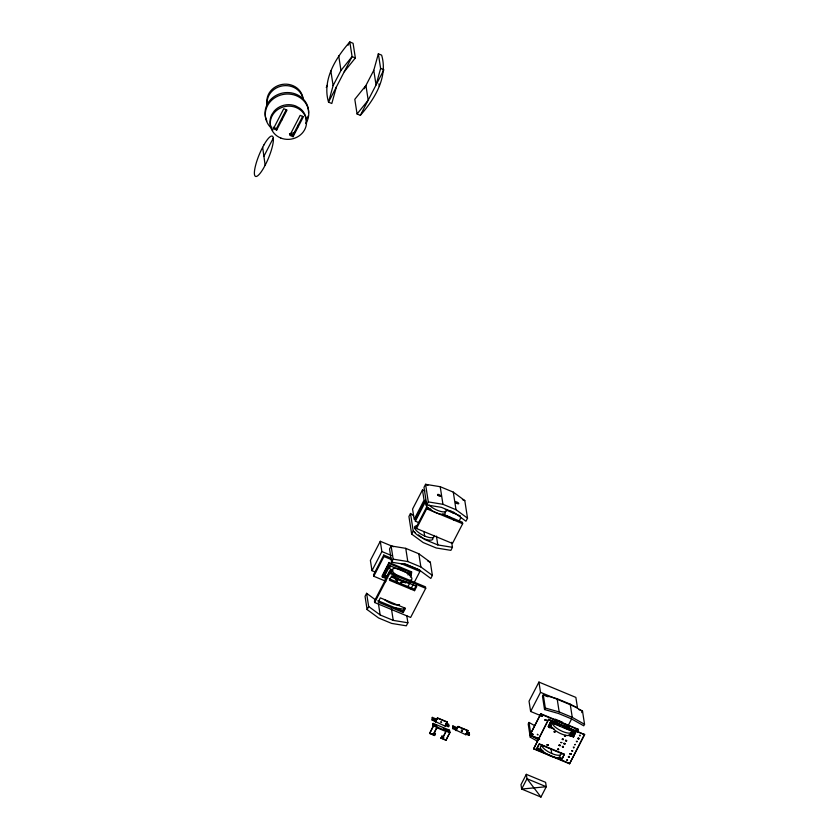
<?xml version="1.0" encoding="UTF-8"?>
<svg xmlns="http://www.w3.org/2000/svg" width="839" height="839" viewBox="0 0 839 839"><rect width="100%" height="100%" fill="white"/><g stroke="black" fill="none" stroke-linecap="round" stroke-linejoin="round"><path stroke-width="1.26" d="M440.863 722.243C441.922 722.222 441.859 722.463 440.874 721.697M443.632 737.523L442.667 737.984M461.471 730.916L461.901 729.94L462.52 730.811M461.398 730.36L461.88 731.23L462.478 730.391M537.4 734.733C537.768 734.744 538.911 735.237 537.359 734.24M576.267 741.256C577.767 741.162 575.879 742.924 577.347 741.277M547.049 744.592L547.458 745.179L548.119 744.654M336.387 86.962L331.804 103.501L328.531 102.138C321.924 79.946 335.652 58.059 349.821 41.95L353.083 43.303L355.358 57.964L344.231 71.787M355.358 57.964L352.086 56.612L340.97 70.434L333.114 85.609L328.531 102.138L352.086 56.612L349.821 41.95L348.133 45.201M364.241 88.756L373.774 70.319L378.358 53.79L381.63 55.143C388.237 77.345 374.509 99.222 360.34 115.342L357.078 113.978L354.803 99.317L365.93 85.505L368.195 100.156L357.078 113.978M378.358 53.79L380.623 68.452L376.05 84.98L373.774 70.319M573.96 731.346L572.869 733.475C574.432 738.152 574.212 730.255 571.831 736.432M531.916 733.685L532.366 734.492L532.775 733.706M562.392 746.28L562.78 746.972L563.399 746.301M273.409 128.713L283.75 108.724L287.011 110.087L276.681 130.066L273.409 128.713L273.178 127.245L276.451 128.598L276.681 130.066M276.451 128.598L286.214 109.72M263.897 156.274L273.231 138.215M293.094 136.694L303.435 116.715L300.163 115.352L289.833 135.341L293.094 136.694L292.874 135.226L302.638 116.359M326.266 87.476L327.388 85.316M360.34 115.342L383.895 69.805L380.623 68.452M393.397 546.724L380.287 541.291L370.398 560.41L371.981 570.677L375.557 572.156M371.981 570.677L381.881 551.548L380.287 541.291M390.943 558.04L383.748 555.061L373.544 574.788L373.764 576.257L385.751 581.228M373.764 576.257L383.979 556.519L383.748 555.061M374.981 599.466L366.612 593.309L365.049 596.34L367.094 609.544L378.599 617.997L391.666 623.419L406.317 625.81L407.89 622.779L406.768 615.585M391.11 545.958L389.537 548.989L391.582 562.193L406.233 564.574L419.301 570.006L430.806 578.459L432.379 575.428L430.334 562.235L418.829 553.771L405.751 548.349L391.11 545.958L393.155 559.152L391.582 562.193M422.468 489.945L412.568 509.074L414.162 519.331L424.052 500.212L422.468 489.945L424.849 490.941M413.637 515.765L410.502 513.458L408.929 516.488L411.655 534.086L423.16 542.539L436.228 547.972L450.879 550.353L452.452 547.322L451.665 542.298M410.355 577.085L411.582 571.852L389.023 562.487L382.123 575.848L382.29 576.949L385.846 578.428M388.667 567.982L385.437 574.222L384.881 577.211L383.245 576.529L383.801 573.54L387.566 566.262L387.796 567.73L389.432 568.402L390.041 565.79M382.29 576.949L383.077 575.428L383.245 576.529M387.796 567.73L389.023 562.487M388.1 568.129L384.535 575.009L386.947 576.005M367.094 609.544L368.657 606.503L366.612 593.309M415.368 521.208L425.572 501.481L425.352 500.013L415.137 519.74L415.368 521.208L418.745 522.603M392.988 570.195L390.575 569.199L385.237 579.518L385.573 581.71M389.516 571.925L374.446 601.06L374.676 602.528L410.628 617.441L425.709 588.307L425.478 586.839L389.516 571.925L389.747 573.383L374.676 602.528M411.655 534.086L413.218 531.045L410.502 513.458M426.726 504.942L428.299 501.911L425.572 484.313L440.213 486.704L453.291 492.126L464.796 500.589L467.522 518.177L465.949 521.218L454.444 512.755L441.366 507.333L426.726 504.942L423.999 487.344L425.572 484.313L427.953 485.299M426.485 507.343L416.28 527.07L416.501 528.539L426.705 508.812L426.485 507.343L430.973 509.21M395.599 582.35L397.833 578.008M396.386 582.727L398.064 579.476M400.308 584.353L401.986 581.102M407.974 574.977L409.159 572.691M410.428 574.075L411.582 571.852M407.576 587.331L409.946 582.738M410.921 588.852L419.93 571.443L419.699 569.975L404.125 563.514M403.244 612.533L405.436 608.285L380.34 597.871L378.137 602.119L403.244 612.533L403.014 611.065L404.66 607.887M414.55 590.677L416.742 586.43L391.645 576.015L389.443 580.263L414.55 590.677L414.319 589.219L416.522 584.961M459.132 521.04L460.936 517.558M442.667 514.055L462.436 522.257L462.667 523.725L452.462 543.452L414.602 527.721M432.295 717.376L432.095 720.04L445.289 726.207L447.281 721.96L437.476 717.901L435.902 720.932L432.567 719.138L432.295 717.376L436.972 719.317M432.095 720.04L432.567 719.138M433.186 726.196L433.155 723.396L449.494 730.171L449.882 732.667L445.96 740.26L441.052 738.226L441.954 736.107L443.307 736.946L441.954 736.107M433.113 725.766L433.427 725.158M435.368 721.404L435.84 720.491M435.462 733.685L434.151 733.15L437.088 727.088L434.109 732.856L435.462 733.685L434.518 735.509L429.61 733.475L433.49 725.599L449.84 732.374L449.526 732.982L449.767 731.933M429.61 733.475L433.543 725.892L433.155 723.396M435.483 722.138L437.476 717.901M434.518 735.509L435.42 733.391M445.173 725.473L445.645 724.56L448.917 725.913L448.446 726.826L445.173 725.473L445.289 726.207M447.281 721.96L445.645 724.56M441.052 738.226L441.996 736.401M443.265 736.652L446.243 730.884L443.307 736.946M449.18 730.779L449.494 730.171M452.871 725.913L452.672 728.588L465.865 734.744L467.858 730.496L458.052 726.438L456.489 729.469L453.144 727.675L452.871 725.913L457.549 727.853M445.96 740.26L448.928 734.146M452.672 728.588L453.144 727.675M455.944 729.94L456.416 729.028M456.059 730.675L458.052 726.438M467.858 730.496L466.295 733.538L469.494 734.45L469.022 735.363L465.75 734.01L465.865 734.744M466.883 731.723L469.221 732.688L469.022 735.363M538.932 682.076L540.515 692.343L577.463 707.665L575.869 697.408L538.932 682.076L529.042 701.205L530.626 711.462L542.539 716.412M530.626 711.462L540.515 692.343M534.579 725.609L528.99 722.452L528.203 723.973L530.248 737.166L536.95 740.952M577.169 731.933L578.249 729.269L540.819 713.737L529.902 734.838L539.561 738.844M540.819 713.737L529.975 735.279L539.634 739.285M530.248 737.166L531.035 735.656L537.736 739.442M544.542 709.553L545.329 708.032L543.284 694.839L557.138 698.74L570.216 704.162L582.507 711.105L584.552 724.309L583.766 725.819L571.474 718.876L558.396 713.454L544.542 709.553L542.497 696.349L543.284 694.839L548.035 696.81M548.601 719.306L533.594 748.891L569.555 763.805L584.626 734.67L548.601 719.306L533.594 748.891M543.032 750.957L537.054 748.482L538.638 744.854M554.338 729.101L548.36 726.626L550.489 721.939L560.053 725.903M537.054 748.482L539.194 743.794L564.29 754.209L562.161 758.896L558.575 757.407M548.36 726.626L550.489 721.939M548.496 727.056L551.338 721.55M548.58 727.455L551.412 721.991M549.272 727.077L550.311 724.12M549.744 727.895L550.908 725.651M550.468 727.444L551.013 726.385M526.315 774.334L520.977 784.654L521.659 789.048L540.945 797.05L546.283 786.73L545.602 782.336L526.315 774.334L526.997 778.728L540.945 797.05M568.15 725.662L571.642 718.918M581.721 712.626L582.507 711.105L578.941 709.626M570.006 736.306L571.17 734.062M570.74 735.855L571.286 734.796M571.621 735.31L573.331 732.007M562.161 758.896L564.29 754.209M568.685 735.058L573.467 737.041L575.596 732.353L562.445 726.899M573.467 737.041L575.596 732.353M577.096 731.493L578.249 729.269M569.555 763.805L584.552 734.23M564.49 735.415L564.909 736.17L565.35 735.331M461.492 730.528L462.436 730.444M462.425 730.643L461.492 730.738M562.34 738.74L562.654 739.547L563.2 738.76M573.257 747.088C574.107 747.476 573.257 749.028 574.117 747.109M568.443 756.379L568.905 757.187L569.314 756.4M578.071 737.89L578.417 738.792L578.732 737.911M400.685 582.518L406.842 581.941M446.788 730.486L447.69 731.01L446.83 730.759M454.298 728.283L455.147 728.839L454.339 728.588M428.299 501.911L442.94 504.302L456.017 509.724L467.522 518.177M418.451 534.894L424.723 539.508L437.801 544.931L452.452 547.322M393.155 559.152L407.796 561.543L420.874 566.965L432.379 575.428M393.638 607.593L404.618 609.387M368.657 606.503L380.161 614.966L393.239 620.388L407.89 622.779M545.329 708.032L559.183 711.933L572.261 717.366L584.552 724.309M289.602 133.873L292.874 135.226M462.415 499.604L464.796 500.589M445.352 509.682L460.412 515.933M444.733 515.146L450.763 517.642M426.705 508.812L462.667 523.725M427.963 561.249L430.334 562.235M381.881 551.548L391.414 555.502M383.979 556.519L391.163 559.508M400.759 563.483L419.93 571.443M389.191 563.588L411.75 572.953M388.415 565.108L410.963 574.463M388.583 566.21L390.219 566.891M411.141 575.564L409.505 574.883L409.327 573.792M389.747 573.383L425.709 588.307M383.801 573.54L385.437 574.222M396.711 579.204L391.803 577.169L391.698 576.435M401.619 581.238L405.541 582.864L405.426 582.13M384.031 575.009L385.667 575.69M387.115 577.106L384.702 576.11L384.881 577.211M389.212 578.795L414.319 589.219M377.907 600.651L403.014 611.065M555.156 719.159L562.34 722.148M556.897 720.575L560.819 722.201M540.882 714.178L578.312 729.71M548.664 719.747L584.626 734.67M550.562 722.379L575.669 732.793M570.489 732.489L572.869 733.475M570.604 733.223L572.974 734.209M548.297 726.186L553.079 728.168M569.817 735.111L573.404 736.6M549.975 727.245L550.961 727.654M570.247 735.656L571.223 736.055M539.257 744.235L564.364 754.649M536.991 748.042L541.774 750.024M559.707 757.46L562.099 758.456M534.726 748.944L569.482 763.364M437.528 718.184L447.334 722.253M458.104 726.721L467.91 730.79M446.306 723.187L448.645 724.151L448.917 725.913M432.84 724.005L436.343 725.452M443.349 728.357L445.687 729.332M435.001 725.515L435.074 725.955M433.543 725.892L437.14 727.382M446.285 731.178L449.882 732.667M436.773 727.696L445.929 731.493M429.568 733.181L434.476 735.216M441.01 737.932L445.918 739.967M466.547 733.695L467.229 733.737M413.218 531.045L415.315 532.587M443.611 737.701L442.646 738.173M394.351 577.662L396.679 580.714M545.916 719.432L545.644 720.187L544.92 719.778M558.501 748.755L558.197 749.5L557.516 749.185M570.216 704.162L572.261 717.366M557.138 698.74L559.183 711.933M551.034 749.101L551.716 753.474M528.99 722.452L530.668 733.255M453.291 492.126L456.017 509.724M453.448 518.533L453.679 519.991M378.934 83.9L379.312 86.344M440.213 486.704L442.94 504.302M469.221 732.688L469.494 734.45M436.437 536.131L437.801 544.931M427.638 508.371L427.754 509.105M423.957 531.601L424.639 535.964M418.829 553.771L420.874 566.965M338.694 55.773L340.97 70.434M405.751 548.349L407.796 561.543M330.849 70.948L333.114 85.609M390.575 569.199L391.079 572.492M391.383 608.39L393.239 620.388M378.494 604.164L380.161 614.966M298.055 125.21L298.285 126.679M281.631 118.582L281.862 120.05M262.649 147.349L265.145 165.189M570.468 733.213L570.541 734.314A10.897 3.702 27.4 0 1 562.308 734.293L559.739 733.181A10.897 3.702 27.4 0 1 551.055 725.892L550.982 724.791A10.897 3.702 27.4 0 1 551.58 724.005M561.155 752.95L561.228 754.051A10.897 3.702 27.4 0 1 552.995 754.02L550.426 752.919A10.897 3.702 27.4 0 1 541.742 745.619L541.669 744.518M445.194 512.021L445.257 513.122A10.897 3.702 27.4 0 1 437.035 513.101L434.466 511.989A10.897 3.702 27.4 0 1 425.772 504.69L425.709 503.589A10.897 3.702 27.4 0 1 426.306 502.813M434.078 535.439L434.151 536.541A10.897 3.702 27.4 0 1 425.918 536.52L423.359 535.408A10.897 3.702 27.4 0 1 414.665 528.119L414.592 527.018A10.897 3.702 27.4 0 1 416.417 525.833M391.142 573.11L391.068 572.009A10.897 3.702 27.4 0 1 391.666 571.233M571.726 730.79A10.897 3.702 27.4 0 1 562.287 731.346A10.897 3.702 27.4 0 1 552.24 722.358M552.838 721.582A10.897 3.702 27.4 0 1 569.65 727.927M559.896 755.373A10.897 3.702 27.4 0 1 549.167 755.341A10.897 3.702 27.4 0 1 541.008 746.165M395.2 576.75A1.091 0.996 -8.8 0 1 393.743 577.232A1.091 0.996 -8.8 0 1 393.25 575.911M403.978 581.448A1.091 0.996 -8.8 0 1 403.664 581.028M397.801 576.131A10.897 3.702 27.4 0 1 393.533 568.538A10.897 3.702 27.4 0 1 407.397 573.247A10.897 3.702 27.4 0 1 410.061 580.294M408.803 582.717A10.897 3.702 27.4 0 1 402.395 581.521L399.825 580.41A10.897 3.702 27.4 0 1 393.218 575.974M399.542 604.531A10.897 3.702 27.4 0 1 384.598 599.749M446.453 509.588A10.897 3.702 27.4 0 1 440.748 511.454A10.897 3.702 27.4 0 1 429.107 505.13M432.83 537.872A10.897 3.702 27.4 0 1 425.918 539.383A10.897 3.702 27.4 0 1 414.141 531.895M453.784 512.157A1.814 0.619 27.4 0 1 452.546 512.66A1.814 0.619 27.4 0 1 450.963 510.982M306.046 123.648A18.164 16.581 -8.8 0 0 299.754 108.221L295.748 106.008A18.164 16.581 -8.8 0 0 274.217 111.031L271.7 114.765A18.164 16.581 -8.8 0 0 271.165 127.486M272.717 130.381A18.164 16.581 -8.8 0 1 271.605 128.482M270.987 127.832A21.804 19.905 -8.8 0 1 270.745 101.152A21.804 19.905 -8.8 0 1 299.68 97.418A21.804 19.905 -8.8 0 1 305.962 123.323M295.003 132.321A21.804 19.905 -8.8 0 1 289.486 133.716M308.123 115.95A21.804 19.905 -8.8 0 1 307.556 117.974M266.886 121.026A21.804 19.905 -8.8 0 1 282.806 93.003A21.804 19.905 -8.8 0 1 308.542 112.825M267.305 104.896A18.164 16.581 -8.8 0 1 282.145 84.435A18.164 16.581 -8.8 0 1 303.047 98.782M267.169 104.225A18.164 16.581 -8.8 0 1 282.963 85.809A18.164 16.581 -8.8 0 1 303.131 99.17M575.355 730.486C576.582 731.608 576.057 728.871 575.386 730.412M573.079 734.87L574.149 735.027L573.079 734.87M432.819 733.842C434.036 734.786 433.585 732.552 432.861 733.926M442.583 737.617C443.275 740.229 444.292 736.034 442.583 737.617M531.853 734.356L532.922 734.513L531.853 734.356M541.134 715.856C541.627 716.884 542.739 716.17 541.134 715.856M544.993 720.082L546.063 720.24L544.993 720.082M554.044 731.818L555.103 731.975L554.044 731.818M559.152 745.483L560.221 745.64L559.152 745.483M559.078 745.042L560.148 745.2L559.078 745.042M560.714 742.452L561.784 742.609L560.714 742.452M562.287 739.421L563.357 739.579L562.287 739.421M562.413 746.846L563.483 747.004L562.413 746.846M563.913 743.364L564.983 743.522L563.913 743.364M563.986 743.805L565.056 743.962L563.986 743.805M565.559 740.774L566.629 740.931L565.559 740.774M565.486 740.334L566.556 740.491L565.486 740.334M566.828 760.092C568.034 761.246 567.542 758.498 566.839 760.019M568.391 757.051L569.461 757.208L568.391 757.051M569.964 754.02L571.034 754.177L569.964 754.02M569.901 753.579L570.96 753.737L569.901 753.579M571.632 750.8L572.701 750.957L571.632 750.8M574.767 744.728C576.194 744.864 575.145 743.826 574.767 744.728M577.914 738.656L578.983 738.813L577.914 738.656M579.476 735.625C580.808 736.684 580.148 734.094 579.497 735.551M547.112 745.032L548.182 745.231L547.112 745.032M557.578 749.374L558.638 749.573L557.578 749.374M446.17 723.9L447.135 724.403L446.17 723.9M466.746 732.437L467.711 732.94L466.746 732.437M434.078 718.876L435.042 719.39L434.078 718.876M454.654 727.413L455.619 727.927L454.696 727.382M564.5 735.971L565.528 736.264L564.5 735.971M526.997 778.728L521.659 789.048L546.283 786.73L526.997 778.728M263.876 144.99L261.411 149.72A21.804 4.94 -67.5 0 0 254.458 174.386A21.804 4.94 -67.5 0 0 263.907 167.559L266.372 162.829A21.804 4.94 -67.5 0 0 273.409 139.484L273.084 137.135A21.804 4.94 -67.5 0 0 263.876 144.99M447.04 729.899L448.005 730.402L447.04 729.899M434.948 724.886L435.902 725.389L434.948 724.886M438.084 495.409A1.814 0.619 27.4 0 0 440.769 496.216A1.814 0.619 27.4 0 0 438.629 494.486A1.814 0.619 27.4 0 0 438.084 495.409M456.059 502.865A1.814 0.619 27.4 0 0 458.744 503.673A1.814 0.619 27.4 0 0 456.605 501.942A1.814 0.619 27.4 0 0 456.059 502.865M280.824 138.047A18.164 16.581 -8.8 0 0 306.455 120.774A18.164 16.581 -8.8 0 0 277.919 109.469A18.164 16.581 -8.8 0 0 280.824 138.047"/></g></svg>
